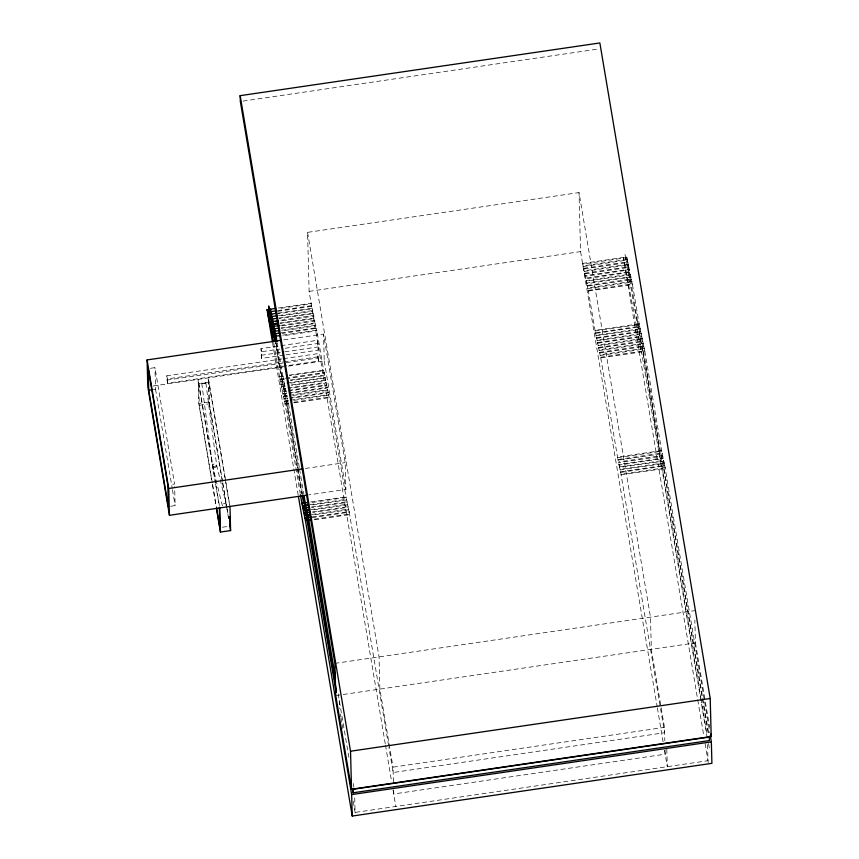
<?xml version="1.0" encoding="UTF-8"?>
<svg xmlns="http://www.w3.org/2000/svg" width="859" height="859" viewBox="0 0 859 859"><rect width="100%" height="100%" fill="white"/><g stroke="black" fill="none" stroke-linecap="round" stroke-linejoin="round"><path stroke-width="0.64" stroke-dasharray="4.29 3.22" d="M242.99 101.094L598.68 48.963M385.262 743.776L309.111 291.384L307.565 232.37L579.02 192.588L650.488 617.138L651.326 649.329L664.469 727.369L664.812 740.78M309.111 291.384L580.566 251.601L579.02 192.588M278.359 308.016L311.194 303.206L311.216 303.871L278.37 308.692M582.649 263.423L626.759 256.959L627.789 262.532L583.68 268.996L582.649 263.423L582.67 264.089L626.78 257.625L626.759 256.959M277.554 310.657L311.699 305.654L312.74 311.226L278.584 316.23M277.564 311.334L311.72 306.33L311.699 305.654M278.058 313.116L312.214 308.102L312.225 308.778L278.08 313.782M583.669 268.319L627.779 261.855L628.809 267.428L584.7 273.892L583.669 268.319L583.68 268.996M278.563 315.564L312.719 310.561L313.75 316.133L279.604 321.137M279.078 318.013L313.224 313.009L313.245 313.675L279.089 318.689M584.678 273.226L628.788 266.762L629.314 269.876L585.204 276.34L585.194 275.675L629.303 269.211L630.334 274.783L586.225 281.247L586.203 280.582L630.313 274.107L631.354 279.68L587.234 286.154L586.708 283.03L630.828 276.566L630.839 277.232L586.729 283.695L585.698 278.123L629.808 271.659L629.83 272.335L585.709 278.799L584.678 273.226L584.7 273.892M280.893 320.267L313.739 315.457L314.77 321.03L280.614 326.033M280.088 322.92L314.244 317.916L314.254 318.582L280.109 323.585M280.603 325.368L314.748 320.364L315.779 325.937L281.634 330.94M281.108 327.816L315.253 322.812L315.274 323.489L281.129 328.492M281.612 330.264L315.768 325.26L316.799 330.833L282.643 335.837M587.223 285.478L631.333 279.014L632.364 284.587L588.254 291.051L587.223 285.478L587.234 286.154M280.807 332.916L316.273 327.719L316.295 328.385L282.139 333.389M282.632 335.171L316.778 330.167L324.122 373.203L287.346 378.594M588.232 290.385L632.342 283.921L639.687 326.946L595.577 333.41L588.232 290.385L588.254 291.051M283.738 339.906L323.542 334.076L345.178 462.625L345.876 489.447L308.735 494.891M284.028 355.132L261.673 358.407L260.975 348.614L317.508 340.325L318.206 350.128L285.338 354.939M261.673 358.407L261.501 351.728L279.905 349.033M285.167 348.26L318.034 343.45L318.206 350.128M150.454 368.296L154.974 367.631L174.57 484.014L170.039 484.68M261.157 355.293L283.502 352.018M284.812 351.825L317.68 347.004M286.691 365.751L167.43 383.232L166.796 375.791L282.074 358.89M283.406 358.697L317.862 353.65L318.496 361.091L288.023 365.558M167.43 383.232L167.322 378.916L282.6 362.015M283.932 361.822L318.378 356.775M166.904 380.108L284.844 362.82M286.165 362.627L317.97 357.967L317.862 353.65M153.106 385.981L283.116 366.922M288.42 366.149L324.24 360.898L323.542 334.076M153.278 389.557L155.543 389.234L154.974 367.631M212.334 482.887L199.277 405.298L198.708 383.844L208.887 382.352L225.058 478.356M282.879 376.049L279.486 376.543L279.497 377.208L282.89 376.714L282.879 376.049L283.91 381.621L280.517 382.115L280.496 381.45L283.889 380.945L284.93 386.518L281.537 387.022L281.516 386.346L284.909 385.852L285.94 391.425L282.547 391.919L282.536 391.253L285.929 390.748L286.96 396.321L283.567 396.826L283.041 393.701L286.434 393.207L286.455 393.873L283.062 394.367L282.02 388.794L285.413 388.3L285.435 388.966L282.042 389.471L281.011 383.898L284.404 383.393L284.415 384.07L281.022 384.564L279.991 378.991L324.101 372.527L325.132 378.1L287.046 383.683M289.44 375.082L323.596 370.079L323.618 370.744L289.462 375.748M595.555 332.744L639.665 326.28L640.707 331.853L596.586 338.317L595.555 332.744L595.577 333.41M273.774 343.181L280.013 379.667L286.026 378.787M290.46 379.989L324.616 374.975L324.627 375.651L290.482 380.655M287.024 383.017L325.121 377.434L325.647 380.548L291.491 385.562M596.576 337.641L640.685 331.177L641.716 336.749L597.606 343.213L596.576 337.641L596.586 338.317M291.48 384.886L325.625 379.882L326.656 385.455L288.57 391.038M288.044 387.914L326.13 382.33L326.152 383.007L288.066 388.59M597.585 342.548L641.705 336.084L642.736 341.657L598.626 348.12L597.585 342.548L597.606 343.213M211.593 479.601L198.783 403.515L208.962 402.023L208.329 377.885L229.976 506.434M288.549 390.362L326.645 384.778L327.676 390.351L289.59 395.935M199.277 405.298L209.456 403.805L208.887 382.352M289.064 392.821L327.15 387.237L327.172 387.903L289.075 393.486M598.605 347.455L642.715 340.98L643.745 346.553L599.636 353.028L598.605 347.455L598.626 348.12M283.545 396.149L286.938 395.655L287.969 401.228L284.576 401.722L283.545 396.149L283.567 396.826M289.569 395.269L327.655 389.685L328.696 395.258L290.6 400.842M290.074 397.717L328.17 392.133L328.181 392.81L290.095 398.393M599.625 352.351L643.735 345.887L644.765 351.46L600.656 357.924L599.625 352.351L599.636 353.028M284.576 401.722L284.565 401.056L287.958 400.552L299.362 467.768M290.578 400.165L328.675 394.592L346.091 497.49L310.625 502.687M293.714 402.237L329.18 397.041L329.201 397.706L293.735 402.903M600.634 357.258L644.744 350.783L662.171 453.692L618.051 460.156L600.634 357.258L600.656 357.924M305.374 468.456L345.178 462.625M170.608 506.284L175.129 505.618L174.635 486.559M201.768 383.393L212.624 466.007L222.352 505.704L226.422 505.103L216.693 465.406L205.838 382.792M310.614 502.021L346.07 496.824L347.111 502.397L311.645 507.594M309.809 504.662L346.585 499.272L346.596 499.949L311.141 505.146M618.04 459.49L662.149 453.026L662.676 456.15L618.566 462.614L618.544 461.938L662.654 455.474L663.685 461.047L619.575 467.511L619.049 464.386L663.159 457.922L663.18 458.599L619.071 465.063L618.04 459.49L618.051 460.156M311.624 506.928L347.09 501.72L348.12 507.293L312.655 512.501M310.818 509.57L347.594 504.179L347.616 504.845L310.84 510.235M312.644 511.824L348.11 506.627L349.141 512.2L312.365 517.59M619.564 466.845L663.674 460.381L664.705 465.954L620.595 472.418L619.564 466.845L619.575 467.511M222.406 527.233L230.04 526.116M311.838 514.466L348.614 509.076L348.636 509.752L311.849 515.142M312.343 516.925L349.119 511.534L388.708 746.138M620.595 472.418L620.574 471.741L664.683 465.277L709.792 732.652M314.169 519.18L349.634 513.983L349.645 514.648L314.179 519.845M334.913 663.384L694.598 610.674M335.762 695.575L695.436 642.865L694.845 620.058M393.401 781.905L393.014 767.151L664.469 727.369M630.56 280.678L624.987 254.382L637.485 324.745L643.069 351.707L643.047 351.041L659.959 451.49L663.513 468.649L663.502 467.983L708.492 735.272M637.389 321.255L642.961 347.551L659.873 448.001L663.406 464.494L702.608 697.379M695.436 642.865L709.652 727.272M702.834 698.7L708.847 734.434M626.78 257.625L700.794 697.315M701.019 698.635L707.236 735.605M708.568 743.529L709.684 750.132M707.204 737.924L661.806 468.23L661.817 468.896L641.351 351.288L641.372 351.954L623.366 257.453L697.519 698.55M697.744 699.87L703.757 735.583M705.089 743.518L708.342 762.792M620.574 471.741L664.608 732.727L393.154 772.52L388.934 747.459M580.566 251.601L657.156 706.635M657.382 707.956L663.169 742.305M664.501 750.229L667.271 766.679L666.809 749.241M307.565 232.37L379.034 656.92L379.871 689.111L393.014 767.151M324.24 360.898L345.876 489.447M385.487 745.097L391.715 782.087M393.046 790.012L395.816 806.461M317.97 357.967L318.496 361.091M338.188 693.857L348.872 757.316M353.274 783.483L353.908 787.231M299.587 469.1L303.818 494.204M340.336 714.001L340.776 716.642M341.002 717.963L341.893 723.246M342.118 724.566L342.784 728.529M277.167 342.677L282.89 376.714M302.475 493.614L286.681 399.768L281.108 373.472L275.814 342.054M297.665 468.026L286.766 403.258L286.788 403.923L281.194 376.961L275.471 342.924M297.89 469.347L302.121 494.462M276.05 342.859L301.391 493.42M353.199 801.189L355.626 815.556M284.565 401.056L300.199 493.388M272.657 343.353L293.553 467.5M293.778 468.821L298.223 495.235M260.975 348.614L261.501 351.728M225.273 479.666L229.482 504.652M209.456 403.805L222.513 481.405M222.739 482.715L226.948 507.701M227.163 509.022L228.709 518.224M208.962 402.023L226.411 505.65A2.062 1.815 -13.8 0 0 224.446 503.567A2.062 1.815 -13.8 0 0 222.352 505.704M226.626 506.971L228.612 518.772M219.346 505.307L198.15 379.377L198.783 403.515M198.708 383.844L215.319 482.479M215.534 483.789L219.303 506.144M212.56 484.208L216.318 506.563M212.474 484.841L216.232 507.143M166.796 375.791L167.322 378.916M155.543 389.234L172.24 488.427M172.455 489.748L175.129 505.618M707.569 744.613L707.988 760.709L355.1 812.431L354.638 794.994M664.683 465.277L664.705 465.954M663.674 460.381L663.685 461.047M662.654 455.474L662.676 456.15M662.149 453.026L662.171 453.692M661.29 465.782L661.312 466.448M660.281 460.875L660.292 461.541M659.261 455.968L659.283 456.644M658.252 451.072L658.262 451.737M665.059 750.165L665.167 754.191L393.712 793.974L393.605 789.958M644.744 350.783L644.765 351.46M643.735 345.887L643.745 346.553M642.715 340.98L642.736 341.657M641.705 336.084L641.716 336.749M640.685 331.177L640.707 331.853M640.846 348.84L640.868 349.506M639.665 326.28L639.687 326.946M639.826 343.933L639.848 344.599M638.817 339.026L638.828 339.702M637.797 334.13L637.818 334.795M636.787 329.222L636.798 329.899M635.767 324.326L635.789 324.992M632.342 283.921L632.364 284.587M631.333 279.014L631.354 279.68M630.313 274.107L630.334 274.783M629.303 269.211L629.314 269.876M628.788 266.762L628.809 267.428M627.779 261.855L627.789 262.532M627.94 279.508L627.95 280.184M626.92 274.612L626.941 275.277M625.91 269.705L625.921 270.381M624.89 264.808L624.912 265.474M623.87 259.901L623.892 260.578M619.049 464.386L619.071 465.063M586.708 283.03L586.729 283.695M585.698 278.123L585.709 278.799M349.119 511.534L349.141 512.2M348.11 506.627L348.12 507.293M347.09 501.72L347.111 502.397M346.07 496.824L346.091 497.49M339.294 700.439L339.509 708.492M328.675 394.592L328.696 395.258M327.655 389.685L327.676 390.351M326.645 384.778L326.656 385.455M325.625 379.882L325.647 380.548M325.121 377.434L325.132 378.1M324.101 372.527L324.122 373.203M316.778 330.167L316.799 330.833M315.768 325.26L315.779 325.937M314.748 320.364L314.77 321.03M313.739 315.457L313.75 316.133M312.719 310.561L312.74 311.226M287.958 400.552L287.969 401.228M286.938 395.655L286.96 396.321M285.929 390.748L285.94 391.425M284.909 385.852L284.93 386.518M283.889 380.945L283.91 381.621M283.384 378.497L283.406 379.163M283.041 393.701L283.062 394.367M282.02 388.794L282.042 389.471M281.011 383.898L281.022 384.564M279.991 378.991L280.013 379.667M627.263 259.407L583.154 265.871L583.175 266.537L627.285 260.073L627.263 259.407M628.283 264.304L584.174 270.768L584.195 271.444L628.305 264.98L628.283 264.304M631.837 281.462L587.728 287.926L587.749 288.603L631.859 282.139L631.837 281.462M639.16 323.832L595.051 330.296L595.072 330.962L639.182 324.498L639.16 323.832M640.18 328.729L596.06 335.193L596.082 335.869L640.191 329.405L640.18 328.729M641.19 333.636L597.08 340.1L597.102 340.765L641.211 334.301L641.19 333.636M642.21 338.532L598.1 344.996L598.111 345.672L642.221 339.208L642.21 338.532M643.219 343.439L599.11 349.903L599.131 350.569L643.241 344.105L643.219 343.439M287.454 398.104L284.061 398.597L284.071 399.274L287.464 398.78L287.454 398.104M644.239 348.335L600.13 354.799L600.151 355.476L644.261 349.012L644.239 348.335M288.463 403.011L285.07 403.505L285.091 404.17L288.484 403.676L288.463 403.011M661.645 450.578L617.524 457.042L617.546 457.707L661.655 451.243L661.645 450.578M664.179 462.829L620.069 469.293L620.091 469.959L664.2 463.495L664.179 462.829M665.199 467.726L621.089 474.2L621.1 474.866L665.21 468.402L665.199 467.726M213.827 467.425A2.062 1.815 -13.8 0 0 216.693 465.406A2.062 1.815 -13.8 0 0 213.451 464.289A2.062 1.815 -13.8 0 0 213.827 467.425M202.488 383.705A2.062 0.58 -7.5 0 0 205.816 382.953A2.062 0.58 -7.5 0 0 203.1 382.631A2.062 0.58 -7.5 0 0 202.488 383.705M213.343 466.319A2.062 0.58 -7.5 0 0 216.672 465.567A2.062 0.58 -7.5 0 0 213.955 465.245A2.062 0.58 -7.5 0 0 213.343 466.319"/><path stroke-width="1.29" d="M240.176 95.66L599.861 42.95L710.21 698.496L711.198 736.507L351.524 789.228L335.762 695.575L334.913 663.384L240.337 101.491L240.176 95.66L350.526 751.217L351.524 789.228M267.106 310.335L267.085 309.669L275.728 308.402M267.611 312.794L267.589 312.118L276.244 310.851M276.748 313.31L268.094 314.577L268.115 315.242M267.589 312.118L268.62 317.69L268.609 317.025L277.253 315.758M270.317 317.443L272.013 317.196L272.002 316.531L272.346 318.603M276.448 318.399L269.114 319.473L269.135 320.149M271.337 322.35L269.64 322.597L269.619 321.921L278.273 320.654M275.664 321.717L278.284 321.33M277.468 323.306L270.134 324.38L270.145 325.046L271.841 324.799M274.859 324.358L277.478 323.972M269.619 321.921L270.66 327.494L270.639 326.828L279.282 325.561M278.477 328.202L271.143 329.276L271.165 329.953M270.639 326.828L271.669 332.401L271.659 331.724L278.992 330.651M279.497 333.109L272.163 334.183L272.185 334.849M273.881 334.602L275.578 334.355M271.659 331.724L272.69 337.297L272.668 336.631L280.002 335.558M307.404 495.085L169.438 515.303L147.802 386.754L147.093 359.932L281.086 340.293M148.757 390.222L148.188 368.629L167.784 485.013L168.343 506.617L148.757 390.222L152.15 389.728M169.438 515.303L168.729 488.481L302.722 468.842M300.425 494.709L301.981 503.954L301.96 503.288L307.984 502.408M308.488 504.856L302.475 505.736L302.486 506.413L304.183 506.166L305.203 511.062M301.96 503.288L303.002 508.861L302.98 508.195L309.004 507.304M309.508 509.763L303.485 510.643L303.506 511.309M302.98 508.195L304.011 513.768L304 513.091L310.013 512.211M310.529 514.659L304.505 515.54L304.516 516.216M304 513.091L305.031 518.664L305.009 517.998L311.033 517.107M335.525 678.041L308.402 517.494L308.424 518.17L306.727 518.417L336.202 692.397M216.447 508.453L220.419 532.065L230.599 530.572L229.976 506.434M311.538 519.566L305.514 520.447L305.536 521.112M350.526 751.217L710.21 698.496M353.103 792.782L709.384 740.565L709.298 737.076L353.006 789.292L353.103 792.782L352.437 788.82M711.349 741.875L711.907 763.34L352.233 816.05L351.664 794.586L711.349 741.875L710.232 735.283M305.707 513.51L306.212 515.969M710.758 733.876L711.198 736.507M308.424 518.17L305.353 502.794M304.043 495.536L305.374 503.46M336.331 690.228L307.651 519.835L302.701 494.934M276.061 336.137L276.942 341.367M275.395 333.313L273.012 321.427M275.556 333.679L276.083 336.803M302.347 495.783L303.678 503.707M272.507 318.979L273.033 322.104M272.013 317.196L270.478 309.176L270.499 309.841M275.814 342.054L268.684 305.933L268.803 310.088L275.245 341.624M305.009 517.998L351.664 794.586M272.668 336.631L273.549 341.871M268.609 317.025L269.64 322.597M267.085 309.669L272.432 342.032M298.449 496.556L352.233 816.05M229.718 525.332L230.599 530.572M216.543 507.884L219.861 527.609L219.335 507.486M147.093 359.932L168.729 488.481M307.898 515.046L307.909 515.722M306.878 510.149L306.899 510.815M274.536 328.782L274.558 329.448M273.527 323.875L273.538 324.552M271.487 314.072L271.508 314.748M229.793 516.721L230.04 526.116M219.786 507.927L220.419 532.065"/></g></svg>
